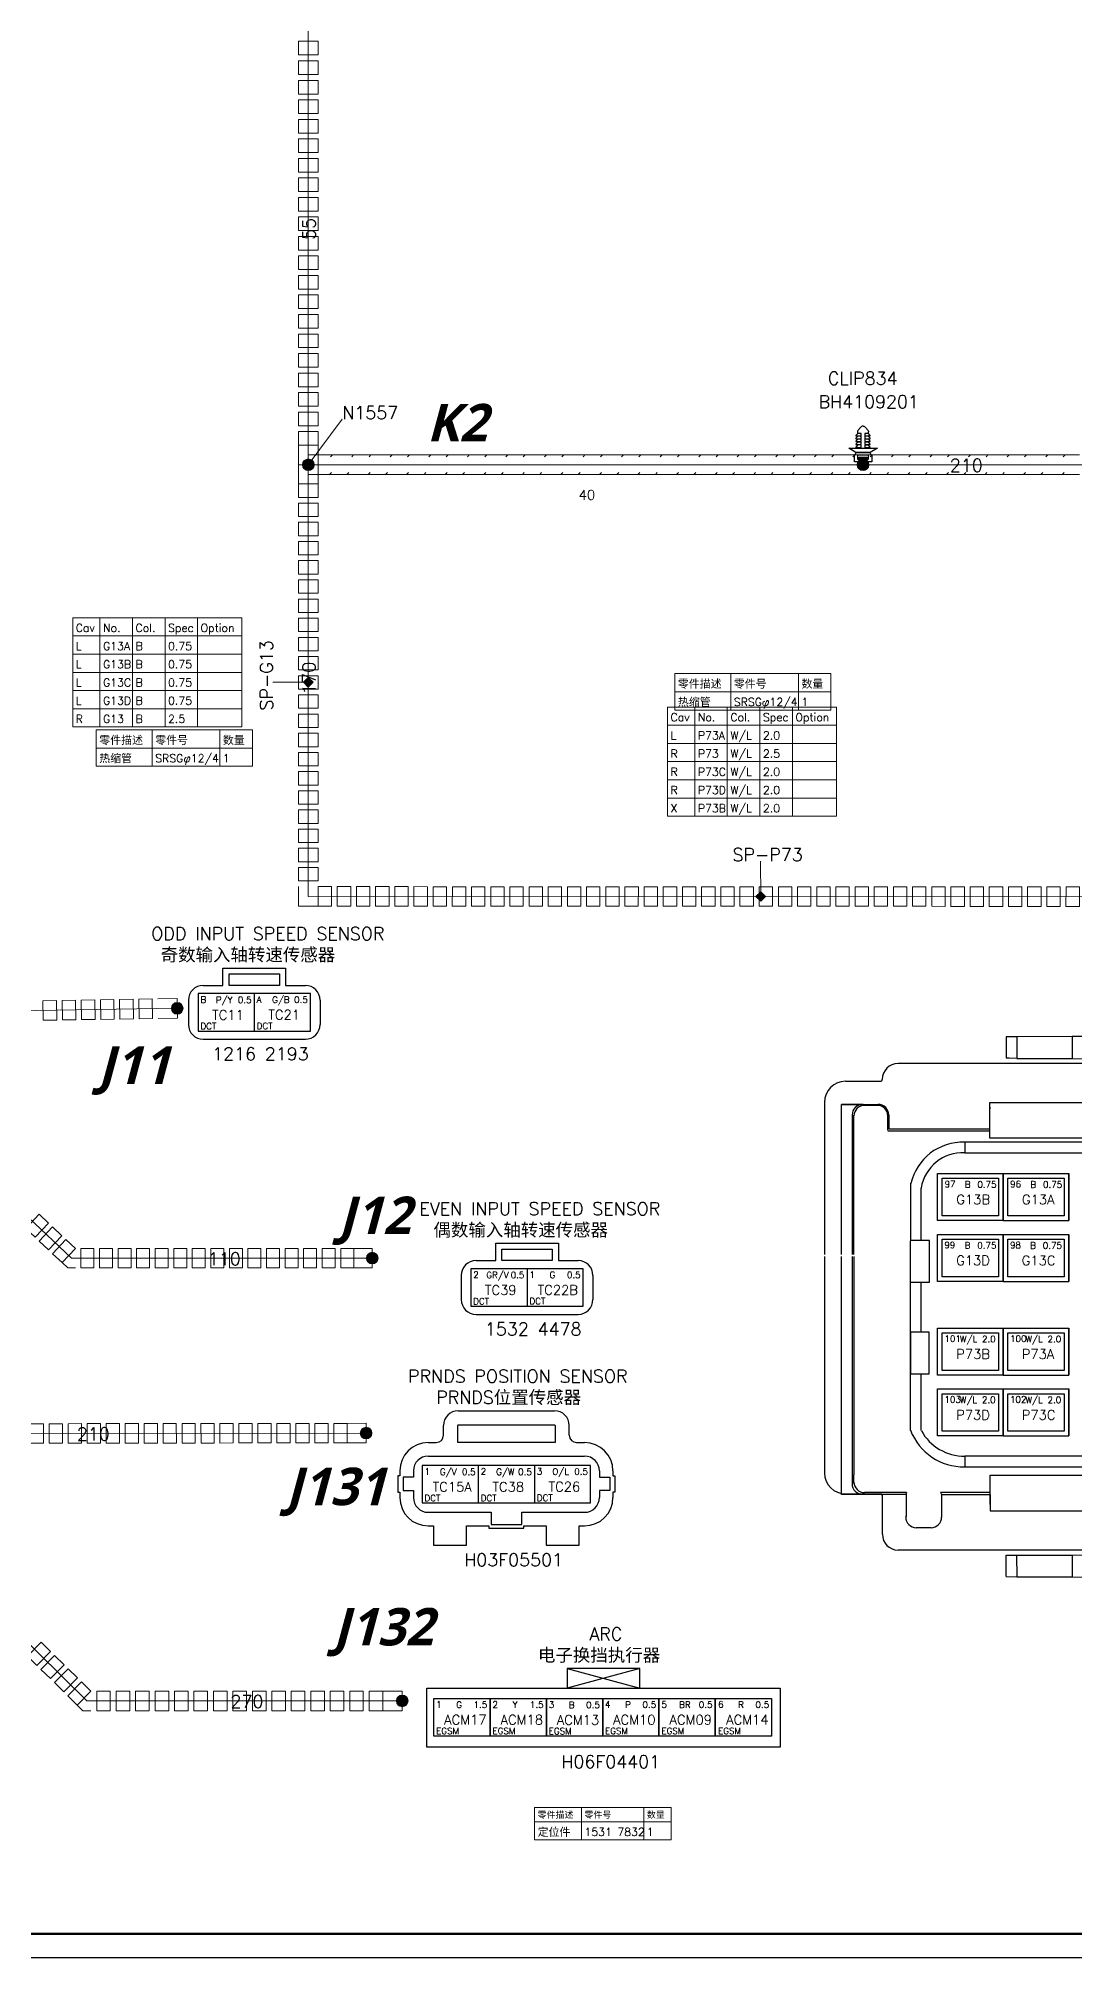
# Model space of a CAD drawing. Header units: millimetres. Extents: x 6 to 3615, y 6 to 858.
# Drawn here: x 1838 to 2059.3, y 6.5 to 416.3 of the extents above; entities that cross this region are included whole.
import ezdxf

# ---------------------------------------------------------------- set-up
doc = ezdxf.new("R2010")
doc.units = ezdxf.units.MM
doc.styles.add('SegoeUIBoldItalic_Style', font='segoeuiz.ttf')
doc.styles.add('Simplex_Style', font='simplex_.ttf')

msp = doc.modelspace()

# ---------------------------------------------------------------- hatches: boundary and pattern name
h = msp.add_hatch(color=0)
edge = h.paths.add_edge_path()
edge.add_arc((1895.65, 325.27), 1.25, 0, 360)
h = msp.add_hatch(color=0)
edge = h.paths.add_edge_path()
edge.add_arc((1895.65, 325.27), 1.25, 0, 360)
h = msp.add_hatch(color=0)
edge = h.paths.add_edge_path()
edge.add_arc((2014.12, 325.27), 1.25, 0, 360)
h = msp.add_hatch(color=0)
edge = h.paths.add_edge_path()
edge.add_arc((2014.12, 325.27), 1.25, 0, 360)
for points in [[(1895.65, 277.81), (1894.65, 278.81), (1895.65, 279.81), (1896.65, 278.81)], [(1992.26, 232.07), (1991.26, 233.07), (1992.26, 234.07), (1993.26, 233.07)]]:
    msp.add_hatch(color=0).paths.add_polyline_path(points)
h = msp.add_hatch(color=0)
edge = h.paths.add_edge_path()
edge.add_arc((1867.65, 209.2), 1.25, 0, 360)
h = msp.add_hatch(color=0)
edge = h.paths.add_edge_path()
edge.add_arc((1867.65, 209.2), 1.25, 0, 360)
h = msp.add_hatch(color=0)
edge = h.paths.add_edge_path()
edge.add_arc((1909.3, 155.86), 1.25, 0, 360)
h = msp.add_hatch(color=0)
edge = h.paths.add_edge_path()
edge.add_arc((1909.3, 155.86), 1.25, 0, 360)
h = msp.add_hatch(color=0)
edge = h.paths.add_edge_path()
edge.add_arc((1907.98, 118.5), 1.25, 0, 360)
h = msp.add_hatch(color=0)
edge = h.paths.add_edge_path()
edge.add_arc((1907.98, 118.5), 1.25, 0, 360)
h = msp.add_hatch(color=0)
edge = h.paths.add_edge_path()
edge.add_arc((1915.7, 61.32), 1.25, 0, 360)
h = msp.add_hatch(color=0)
edge = h.paths.add_edge_path()
edge.add_arc((1915.7, 61.32), 1.25, 0, 360)

# ---------------------------------------------------------------- linework, layer by layer
at = {"color": 0, "linetype": 'Continuous', "lineweight": 13, "flags": 128}
for points in [[(1895.65, 425.27), (1895.65, 325.27)], [(1895.65, 325.27), (1902.9, 335.02)], [(1895.65, 325.27), (1895.65, 233.1)], [(2175.65, 325.27), (1895.65, 325.27)], [(1845.32, 292.61), (1881.43, 292.61)], [(1845.32, 292.61), (1845.32, 269.28)], [(1845.32, 292.61), (1881.43, 292.61)], [(1851.15, 292.61), (1851.15, 269.28)], [(1858.09, 292.61), (1858.09, 269.28)], [(1865.04, 292.61), (1865.04, 269.28)], [(1871.98, 292.61), (1871.98, 269.28)], [(1881.43, 292.61), (1881.43, 269.28)], [(1845.32, 288.72), (1881.43, 288.72)], [(1845.32, 284.83), (1881.43, 284.83)], [(1845.32, 280.94), (1881.43, 280.94)], [(1895.65, 278.81), (1888.07, 278.81)], [(1973.94, 280.68), (2007.27, 280.68)], [(1973.94, 280.68), (1973.94, 272.9)], [(1973.94, 280.68), (2007.27, 280.68)], [(1985.88, 280.68), (1985.88, 272.9)], [(2000.33, 280.68), (2000.33, 272.9)], [(2007.27, 280.68), (2007.27, 272.9)], [(1845.32, 277.05), (1881.43, 277.05)], [(1973.94, 276.79), (2007.27, 276.79)], [(1845.32, 273.17), (1881.43, 273.17)], [(1972.36, 273.54), (2008.48, 273.54)], [(1972.36, 273.54), (1972.36, 250.21)], [(1972.36, 273.54), (2008.48, 273.54)], [(1973.94, 272.9), (2007.27, 272.9)], [(1978.2, 273.54), (1978.2, 250.21)], [(1985.14, 273.54), (1985.14, 250.21)], [(1992.09, 273.54), (1992.09, 250.21)], [(1999.03, 273.54), (1999.03, 250.21)], [(2008.48, 273.54), (2008.48, 250.21)], [(1845.32, 269.28), (1881.43, 269.28)], [(1850.36, 268.65), (1883.69, 268.65)], [(1850.36, 268.65), (1850.36, 260.88)], [(1850.36, 268.65), (1883.69, 268.65)], [(1862.3, 268.65), (1862.3, 260.88)], [(1876.75, 268.65), (1876.75, 260.88)], [(1883.69, 268.65), (1883.69, 260.88)], [(1972.36, 269.65), (2008.48, 269.65)], [(1850.36, 264.77), (1883.69, 264.77)], [(1972.36, 265.76), (2008.48, 265.76)], [(1850.36, 260.88), (1883.69, 260.88)], [(1972.36, 261.87), (2008.48, 261.87)], [(1972.36, 257.98), (2008.48, 257.98)], [(1972.36, 254.1), (2008.48, 254.1)], [(1972.36, 250.21), (2008.48, 250.21)], [(1992.26, 233.07), (1992.24, 240.65)], [(1895.65, 233.1), (2135.3, 233.03)], [(1789.92, 207.95), (1867.65, 209.2)], [(1789.92, 207.95), (1845.08, 155.85)], [(1845.08, 155.85), (1909.3, 155.86)], [(1790.46, 118.37), (1907.98, 118.5)], [(1790.46, 118.37), (1848.35, 61.31)], [(1848.35, 61.31), (1915.7, 61.32)], [(1943.97, 38.57), (1973.14, 38.57)], [(1943.97, 38.57), (1943.97, 31.62)], [(1943.97, 38.57), (1973.14, 38.57)], [(1953.97, 38.57), (1953.97, 31.62)], [(1967.3, 38.57), (1967.3, 31.62)], [(1973.14, 38.57), (1973.14, 31.62)], [(1943.97, 35.51), (1973.14, 35.51)], [(1943.97, 31.62), (1973.14, 31.62)]]:
    msp.add_lwpolyline(points, dxfattribs=at)
for points in [[(1897.73, 412.77), (1897.73, 415.68), (1893.57, 415.68), (1893.57, 412.77), (1897.73, 412.77)], [(1897.73, 408.6), (1897.73, 411.52), (1893.57, 411.52), (1893.57, 408.6), (1897.73, 408.6)], [(1897.73, 404.43), (1897.73, 407.35), (1893.57, 407.35), (1893.57, 404.43), (1897.73, 404.43)], [(1897.73, 400.27), (1897.73, 403.18), (1893.57, 403.18), (1893.57, 400.27), (1897.73, 400.27)], [(1897.73, 396.1), (1897.73, 399.02), (1893.57, 399.02), (1893.57, 396.1), (1897.73, 396.1)], [(1897.73, 391.93), (1897.73, 394.85), (1893.57, 394.85), (1893.57, 391.93), (1897.73, 391.93)], [(1897.73, 387.77), (1897.73, 390.68), (1893.57, 390.68), (1893.57, 387.77), (1897.73, 387.77)], [(1897.73, 383.6), (1897.73, 386.52), (1893.57, 386.52), (1893.57, 383.6), (1897.73, 383.6)], [(1897.73, 379.43), (1897.73, 382.35), (1893.57, 382.35), (1893.57, 379.43), (1897.73, 379.43)], [(1897.73, 375.27), (1897.73, 378.18), (1893.57, 378.18), (1893.57, 375.27), (1897.73, 375.27)], [(1897.73, 371.1), (1897.73, 374.02), (1893.57, 374.02), (1893.57, 371.1), (1897.73, 371.1)], [(1897.73, 366.93), (1897.73, 369.85), (1893.57, 369.85), (1893.57, 366.93), (1897.73, 366.93)], [(1897.73, 362.77), (1897.73, 365.68), (1893.57, 365.68), (1893.57, 362.77), (1897.73, 362.77)], [(1897.73, 358.6), (1897.73, 361.52), (1893.57, 361.52), (1893.57, 358.6), (1897.73, 358.6)], [(1897.73, 354.43), (1897.73, 357.35), (1893.57, 357.35), (1893.57, 354.43), (1897.73, 354.43)], [(1897.73, 350.27), (1897.73, 353.18), (1893.57, 353.18), (1893.57, 350.27), (1897.73, 350.27)], [(1897.73, 346.1), (1897.73, 349.02), (1893.57, 349.02), (1893.57, 346.1), (1897.73, 346.1)], [(1897.73, 341.93), (1897.73, 344.85), (1893.57, 344.85), (1893.57, 341.93), (1897.73, 341.93)], [(1897.73, 337.77), (1897.73, 340.68), (1893.57, 340.68), (1893.57, 337.77), (1897.73, 337.77)], [(1897.73, 333.6), (1897.73, 336.52), (1893.57, 336.52), (1893.57, 333.6), (1897.73, 333.6)], [(1897.73, 329.43), (1897.73, 332.35), (1893.57, 332.35), (1893.57, 329.43), (1897.73, 329.43)], [(1893.57, 325.27), (1893.57, 329.43)], [(1897.73, 325.27), (1897.73, 329.43)], [(1893.57, 325.27), (1897.73, 325.27)], [(1893.57, 325.27), (1893.57, 321.17)], [(1897.73, 325.27), (1893.57, 325.27)], [(1895.65, 323.18), (1895.65, 327.35)], [(1895.65, 327.35), (1899.77, 327.35)], [(1897.73, 325.27), (1897.73, 321.17)], [(1899.77, 327.35), (1903.89, 327.35)], [(1900.8, 327.35), (1900.39, 326.93)], [(1903.89, 327.35), (1908, 327.35)], [(1905.33, 327.35), (1904.92, 326.93)], [(1908, 327.35), (1912.12, 327.35)], [(1909.03, 327.35), (1908.62, 326.93)], [(1912.12, 327.35), (1916.24, 327.35)], [(1913.56, 327.35), (1913.15, 326.93)], [(1916.24, 327.35), (1920.36, 327.35)], [(1917.27, 327.35), (1916.86, 326.93)], [(1920.36, 327.35), (1924.47, 327.35)], [(1921.8, 327.35), (1921.39, 326.93)], [(1924.47, 327.35), (1928.59, 327.35)], [(1925.5, 327.35), (1925.09, 326.93)], [(1928.59, 327.35), (1932.71, 327.35)], [(1930.03, 327.35), (1929.62, 326.93)], [(1932.71, 327.35), (1936.83, 327.35)], [(1933.74, 327.35), (1933.33, 326.93)], [(1936.83, 327.35), (1940.95, 327.35)], [(1938.27, 327.35), (1937.86, 326.93)], [(1940.95, 327.35), (1945.06, 327.35)], [(1941.97, 327.35), (1941.56, 326.93)], [(1945.06, 327.35), (1949.18, 327.35)], [(1946.5, 327.35), (1946.09, 326.93)], [(1949.18, 327.35), (1953.3, 327.35)], [(1950.21, 327.35), (1949.8, 326.93)], [(1953.3, 327.35), (1957.42, 327.35)], [(1954.74, 327.35), (1954.33, 326.93)], [(1957.42, 327.35), (1961.53, 327.35)], [(1958.45, 327.35), (1958.03, 326.93)], [(1961.53, 327.35), (1965.65, 327.35)], [(1962.97, 327.35), (1962.56, 326.93)], [(1965.65, 327.35), (1969.77, 327.35)], [(1966.68, 327.35), (1966.27, 326.93)], [(1969.77, 327.35), (1973.89, 327.35)], [(1971.21, 327.35), (1970.8, 326.93)], [(1973.89, 327.35), (1978, 327.35)], [(1974.92, 327.35), (1974.5, 326.93)], [(1978, 327.35), (1982.12, 327.35)], [(1979.45, 327.35), (1979.03, 326.93)], [(1982.12, 327.35), (1986.24, 327.35)], [(1983.15, 327.35), (1982.74, 326.93)], [(1986.24, 327.35), (1990.36, 327.35)], [(1987.68, 327.35), (1987.27, 326.93)], [(1990.36, 327.35), (1994.47, 327.35)], [(1991.39, 327.35), (1990.97, 326.93)], [(1994.47, 327.35), (1998.59, 327.35)], [(1995.92, 327.35), (1995.5, 326.93)], [(1998.59, 327.35), (2002.71, 327.35)], [(1999.62, 327.35), (1999.21, 326.93)], [(2002.71, 327.35), (2006.83, 327.35)], [(2004.15, 327.35), (2003.74, 326.93)], [(2006.83, 327.35), (2010.95, 327.35)], [(2007.86, 327.35), (2007.45, 326.93)], [(2010.95, 327.35), (2015.06, 327.35)], [(2012.39, 327.35), (2011.97, 326.93)], [(2015.06, 327.35), (2019.18, 327.35)], [(2016.09, 327.35), (2015.68, 326.93)], [(2019.18, 327.35), (2023.3, 327.35)], [(2020.62, 327.35), (2020.21, 326.93)], [(2023.3, 327.35), (2027.42, 327.35)], [(2024.33, 327.35), (2023.92, 326.93)], [(2027.42, 327.35), (2031.53, 327.35)], [(2028.86, 327.35), (2028.45, 326.93)], [(2031.53, 327.35), (2035.65, 327.35)], [(2032.56, 327.35), (2032.15, 326.93)], [(2035.65, 327.35), (2039.77, 327.35)], [(2037.09, 327.35), (2036.68, 326.93)], [(2039.77, 327.35), (2043.89, 327.35)], [(2040.8, 327.35), (2040.39, 326.93)], [(2043.89, 327.35), (2048, 327.35)], [(2045.33, 327.35), (2044.92, 326.93)], [(2048, 327.35), (2052.12, 327.35)], [(2049.03, 327.35), (2048.62, 326.93)], [(2052.12, 327.35), (2056.24, 327.35)], [(2053.56, 327.35), (2053.15, 326.93)], [(2056.24, 327.35), (2060.36, 327.35)], [(2057.27, 327.35), (2056.86, 326.93)], [(1893.57, 321.17), (1893.57, 318.3), (1897.73, 318.3), (1897.73, 321.17), (1893.57, 321.17)], [(1895.65, 323.18), (1899.77, 323.18)], [(1899.77, 323.18), (1903.89, 323.18)], [(1900.18, 323.18), (1900.59, 323.6)], [(1903.89, 323.18), (1904.3, 323.6)], [(1903.89, 323.18), (1908, 323.18)], [(1908, 323.18), (1912.12, 323.18)], [(1908.42, 323.18), (1908.83, 323.6)], [(1912.12, 323.18), (1912.53, 323.6)], [(1912.12, 323.18), (1916.24, 323.18)], [(1916.24, 323.18), (1920.36, 323.18)], [(1916.65, 323.18), (1917.06, 323.6)], [(1920.36, 323.18), (1920.77, 323.6)], [(1920.36, 323.18), (1924.47, 323.18)], [(1924.47, 323.18), (1928.59, 323.18)], [(1924.89, 323.18), (1925.3, 323.6)], [(1928.59, 323.18), (1929, 323.6)], [(1928.59, 323.18), (1932.71, 323.18)], [(1932.71, 323.18), (1936.83, 323.18)], [(1933.12, 323.18), (1933.53, 323.6)], [(1936.83, 323.18), (1937.24, 323.6)], [(1936.83, 323.18), (1940.95, 323.18)], [(1940.95, 323.18), (1945.06, 323.18)], [(1941.36, 323.18), (1941.77, 323.6)], [(1945.06, 323.18), (1945.47, 323.6)], [(1945.06, 323.18), (1949.18, 323.18)], [(1949.18, 323.18), (1953.3, 323.18)], [(1949.59, 323.18), (1950, 323.6)], [(1953.3, 323.18), (1953.71, 323.6)], [(1953.3, 323.18), (1957.42, 323.18)], [(1957.42, 323.18), (1961.53, 323.18)], [(1957.83, 323.18), (1958.24, 323.6)], [(1961.53, 323.18), (1961.95, 323.6)], [(1961.53, 323.18), (1965.65, 323.18)], [(1965.65, 323.18), (1969.77, 323.18)], [(1966.06, 323.18), (1966.47, 323.6)], [(1969.77, 323.18), (1970.18, 323.6)], [(1969.77, 323.18), (1973.89, 323.18)], [(1973.89, 323.18), (1978, 323.18)], [(1974.3, 323.18), (1974.71, 323.6)], [(1978, 323.18), (1978.42, 323.6)], [(1978, 323.18), (1982.12, 323.18)], [(1982.12, 323.18), (1986.24, 323.18)], [(1982.53, 323.18), (1982.95, 323.6)], [(1986.24, 323.18), (1986.65, 323.6)], [(1986.24, 323.18), (1990.36, 323.18)], [(1990.36, 323.18), (1994.47, 323.18)], [(1990.77, 323.18), (1991.18, 323.6)], [(1994.47, 323.18), (1994.89, 323.6)], [(1994.47, 323.18), (1998.59, 323.18)], [(1998.59, 323.18), (2002.71, 323.18)], [(1999, 323.18), (1999.42, 323.6)], [(2002.71, 323.18), (2003.12, 323.6)], [(2002.71, 323.18), (2006.83, 323.18)], [(2006.83, 323.18), (2010.95, 323.18)], [(2007.24, 323.18), (2007.65, 323.6)], [(2010.95, 323.18), (2011.36, 323.6)], [(2010.95, 323.18), (2015.06, 323.18)], [(2015.06, 323.18), (2019.18, 323.18)], [(2015.47, 323.18), (2015.89, 323.6)], [(2019.18, 323.18), (2019.59, 323.6)], [(2019.18, 323.18), (2023.3, 323.18)], [(2023.3, 323.18), (2027.42, 323.18)], [(2023.71, 323.18), (2024.12, 323.6)], [(2027.42, 323.18), (2027.83, 323.6)], [(2027.42, 323.18), (2031.53, 323.18)], [(2031.53, 323.18), (2035.65, 323.18)], [(2031.95, 323.18), (2032.36, 323.6)], [(2035.65, 323.18), (2036.06, 323.6)], [(2035.65, 323.18), (2039.77, 323.18)], [(2039.77, 323.18), (2043.89, 323.18)], [(2040.18, 323.18), (2040.59, 323.6)], [(2043.89, 323.18), (2044.3, 323.6)], [(2043.89, 323.18), (2048, 323.18)], [(2048, 323.18), (2052.12, 323.18)], [(2048.42, 323.18), (2048.83, 323.6)], [(2052.12, 323.18), (2052.53, 323.6)], [(2052.12, 323.18), (2056.24, 323.18)], [(2056.24, 323.18), (2060.36, 323.18)], [(2056.65, 323.18), (2057.06, 323.6)], [(1893.57, 317.08), (1893.57, 314.21), (1897.73, 314.21), (1897.73, 317.08), (1893.57, 317.08)], [(1893.57, 312.98), (1893.57, 310.12), (1897.73, 310.12), (1897.73, 312.98), (1893.57, 312.98)], [(1893.57, 308.89), (1893.57, 306.02), (1897.73, 306.02), (1897.73, 308.89), (1893.57, 308.89)], [(1893.57, 304.79), (1893.57, 301.93), (1897.73, 301.93), (1897.73, 304.79), (1893.57, 304.79)], [(1893.57, 300.7), (1893.57, 297.83), (1897.73, 297.83), (1897.73, 300.7), (1893.57, 300.7)], [(1893.57, 296.6), (1893.57, 293.74), (1897.73, 293.74), (1897.73, 296.6), (1893.57, 296.6)], [(1893.57, 292.51), (1893.57, 289.64), (1897.73, 289.64), (1897.73, 292.51), (1893.57, 292.51)], [(1893.57, 288.41), (1893.57, 285.55), (1897.73, 285.55), (1897.73, 288.41), (1893.57, 288.41)], [(1893.57, 284.32), (1893.57, 281.45), (1897.73, 281.45), (1897.73, 284.32), (1893.57, 284.32)], [(1893.57, 280.22), (1893.57, 277.36), (1897.73, 277.36), (1897.73, 280.22), (1893.57, 280.22)], [(1894.65, 278.81), (1895.65, 279.81), (1896.65, 278.81), (1895.65, 277.81)], [(1893.57, 276.13), (1893.57, 273.26), (1897.73, 273.26), (1897.73, 276.13), (1893.57, 276.13)], [(1893.57, 272.03), (1893.57, 269.17), (1897.73, 269.17), (1897.73, 272.03), (1893.57, 272.03)], [(1893.57, 267.94), (1893.57, 265.07), (1897.73, 265.07), (1897.73, 267.94), (1893.57, 267.94)], [(1893.57, 263.84), (1893.57, 260.98), (1897.73, 260.98), (1897.73, 263.84), (1893.57, 263.84)], [(1893.57, 259.75), (1893.57, 256.88), (1897.73, 256.88), (1897.73, 259.75), (1893.57, 259.75)], [(1893.57, 255.66), (1893.57, 252.79), (1897.73, 252.79), (1897.73, 255.66), (1893.57, 255.66)], [(1893.57, 251.56), (1893.57, 248.69), (1897.73, 248.69), (1897.73, 251.56), (1893.57, 251.56)], [(1893.57, 247.47), (1893.57, 244.6), (1897.73, 244.6), (1897.73, 247.47), (1893.57, 247.47)], [(1893.57, 243.37), (1893.57, 240.5), (1897.73, 240.5), (1897.73, 243.37), (1893.57, 243.37)], [(1893.57, 239.28), (1893.57, 236.41), (1897.73, 236.41), (1897.73, 239.28), (1893.57, 239.28)], [(1893.57, 235.18), (1893.57, 231.02)], [(1897.73, 235.18), (1897.73, 235.18)], [(1897.73, 235.18), (1897.73, 235.18)], [(1897.73, 231.01), (1900.6, 231.01), (1900.6, 235.18), (1897.73, 235.18), (1897.73, 231.01)], [(1901.83, 231.01), (1904.7, 231.01), (1904.7, 235.18), (1901.83, 235.18), (1901.83, 231.01)], [(1905.92, 231.01), (1908.79, 231.01), (1908.79, 235.18), (1905.93, 235.18), (1905.92, 231.01)], [(1910.02, 231.01), (1912.89, 231.01), (1912.89, 235.18), (1910.02, 235.18), (1910.02, 231.01)], [(1914.12, 231.01), (1916.98, 231.01), (1916.99, 235.18), (1914.12, 235.18), (1914.12, 231.01)], [(1918.21, 231.01), (1921.08, 231.01), (1921.08, 235.17), (1918.21, 235.18), (1918.21, 231.01)], [(1922.31, 231.01), (1925.18, 231.01), (1925.18, 235.17), (1922.31, 235.17), (1922.31, 231.01)], [(1926.4, 231.01), (1929.27, 231.01), (1929.27, 235.17), (1926.41, 235.17), (1926.4, 231.01)], [(1930.5, 231.01), (1933.37, 231), (1933.37, 235.17), (1930.5, 235.17), (1930.5, 231.01)], [(1934.6, 231), (1937.46, 231), (1937.46, 235.17), (1934.6, 235.17), (1934.6, 231)], [(1938.69, 231), (1941.56, 231), (1941.56, 235.17), (1938.69, 235.17), (1938.69, 231)], [(1942.79, 231), (1945.66, 231), (1945.66, 235.17), (1942.79, 235.17), (1942.79, 231)], [(1946.88, 231), (1949.75, 231), (1949.75, 235.17), (1946.89, 235.17), (1946.88, 231)], [(1950.98, 231), (1953.85, 231), (1953.85, 235.16), (1950.98, 235.17), (1950.98, 231)], [(1955.08, 231), (1957.94, 231), (1957.94, 235.16), (1955.08, 235.16), (1955.08, 231)], [(1959.17, 231), (1962.04, 231), (1962.04, 235.16), (1959.17, 235.16), (1959.17, 231)], [(1963.27, 231), (1966.13, 230.99), (1966.14, 235.16), (1963.27, 235.16), (1963.27, 231)], [(1967.36, 230.99), (1970.23, 230.99), (1970.23, 235.16), (1967.36, 235.16), (1967.36, 230.99)], [(1971.46, 230.99), (1974.33, 230.99), (1974.33, 235.16), (1971.46, 235.16), (1971.46, 230.99)], [(1975.56, 230.99), (1978.42, 230.99), (1978.42, 235.16), (1975.56, 235.16), (1975.56, 230.99)], [(1979.65, 230.99), (1982.52, 230.99), (1982.52, 235.16), (1979.65, 235.16), (1979.65, 230.99)], [(1983.75, 230.99), (1986.61, 230.99), (1986.62, 235.15), (1983.75, 235.16), (1983.75, 230.99)], [(1987.84, 230.99), (1990.71, 230.99), (1990.71, 235.15), (1987.84, 235.15), (1987.84, 230.99)], [(1991.26, 233.07), (1992.26, 234.07), (1993.26, 233.07), (1992.26, 232.07)], [(1991.94, 230.99), (1994.81, 230.99), (1994.81, 235.15), (1991.94, 235.15), (1991.94, 230.99)], [(1996.04, 230.99), (1998.9, 230.98), (1998.9, 235.15), (1996.04, 235.15), (1996.04, 230.99)], [(2000.13, 230.98), (2003, 230.98), (2003, 235.15), (2000.13, 235.15), (2000.13, 230.98)], [(2004.23, 230.98), (2007.09, 230.98), (2007.1, 235.15), (2004.23, 235.15), (2004.23, 230.98)], [(2008.32, 230.98), (2011.19, 230.98), (2011.19, 235.15), (2008.32, 235.15), (2008.32, 230.98)], [(2012.42, 230.98), (2015.29, 230.98), (2015.29, 235.15), (2012.42, 235.15), (2012.42, 230.98)], [(2016.51, 230.98), (2019.38, 230.98), (2019.38, 235.14), (2016.52, 235.15), (2016.51, 230.98)], [(2020.61, 230.98), (2023.48, 230.98), (2023.48, 235.14), (2020.61, 235.14), (2020.61, 230.98)], [(2024.71, 230.98), (2027.57, 230.98), (2027.57, 235.14), (2024.71, 235.14), (2024.71, 230.98)], [(2028.8, 230.98), (2031.67, 230.97), (2031.67, 235.14), (2028.8, 235.14), (2028.8, 230.98)], [(2032.9, 230.97), (2035.77, 230.97), (2035.77, 235.14), (2032.9, 235.14), (2032.9, 230.97)], [(2036.99, 230.97), (2039.86, 230.97), (2039.86, 235.14), (2037, 235.14), (2036.99, 230.97)], [(2041.09, 230.97), (2043.96, 230.97), (2043.96, 235.14), (2041.09, 235.14), (2041.09, 230.97)], [(2045.19, 230.97), (2048.05, 230.97), (2048.05, 235.14), (2045.19, 235.14), (2045.19, 230.97)], [(2049.28, 230.97), (2052.15, 230.97), (2052.15, 235.13), (2049.28, 235.14), (2049.28, 230.97)], [(2053.38, 230.97), (2056.25, 230.97), (2056.25, 235.13), (2053.38, 235.13), (2053.38, 230.97)], [(2057.47, 230.97), (2060.34, 230.97), (2060.34, 235.13), (2057.48, 235.13), (2057.47, 230.97)], [(1893.57, 231.02), (1897.73, 231.01)], [(1839.05, 206.66), (1841.91, 206.7), (1841.85, 210.87), (1838.98, 210.82), (1839.05, 206.66)], [(1843.14, 206.72), (1846, 206.77), (1845.94, 210.93), (1843.07, 210.89), (1843.14, 206.72)], [(1847.23, 206.79), (1850.1, 206.83), (1850.03, 211), (1847.16, 210.95), (1847.23, 206.79)], [(1851.32, 206.85), (1854.19, 206.9), (1854.12, 211.07), (1851.26, 211.02), (1851.32, 206.85)], [(1855.41, 206.92), (1858.28, 206.97), (1858.21, 211.13), (1855.35, 211.09), (1855.41, 206.92)], [(1859.51, 206.99), (1862.37, 207.03), (1862.3, 211.2), (1859.44, 211.15), (1859.51, 206.99)], [(1867.62, 211.28), (1863.53, 211.22)], [(1867.69, 207.12), (1867.62, 211.28)], [(1867.69, 207.12), (1863.6, 207.05)], [(1840.16, 163.35), (1838.15, 165.25), (1835.29, 162.22), (1837.3, 160.33), (1840.16, 163.35)], [(1843.03, 160.64), (1841.02, 162.54), (1838.16, 159.51), (1840.17, 157.61), (1843.03, 160.64)], [(1845.9, 157.93), (1843.89, 159.83), (1841.03, 156.8), (1843.04, 154.9), (1845.9, 157.93)], [(1845.9, 157.93), (1845.9, 157.93)], [(1845.9, 157.93), (1845.9, 157.93)], [(1849.87, 157.93), (1847.09, 157.93), (1847.09, 153.76), (1849.87, 153.76), (1849.87, 157.93)], [(1853.83, 157.93), (1851.06, 157.93), (1851.06, 153.76), (1853.83, 153.77), (1853.83, 157.93)], [(1857.79, 157.93), (1855.02, 157.93), (1855.02, 153.77), (1857.79, 153.77), (1857.79, 157.93)], [(1861.75, 157.93), (1858.98, 157.93), (1858.98, 153.77), (1861.75, 153.77), (1861.75, 157.93)], [(1865.72, 157.93), (1862.94, 157.93), (1862.94, 153.77), (1865.72, 153.77), (1865.72, 157.93)], [(1869.68, 157.94), (1866.91, 157.93), (1866.91, 153.77), (1869.68, 153.77), (1869.68, 157.94)], [(1873.64, 157.94), (1870.87, 157.94), (1870.87, 153.77), (1873.64, 153.77), (1873.64, 157.94)], [(1877.6, 157.94), (1874.83, 157.94), (1874.83, 153.77), (1877.6, 153.77), (1877.6, 157.94)], [(1881.57, 157.94), (1878.79, 157.94), (1878.79, 153.77), (1881.57, 153.77), (1881.57, 157.94)], [(1885.53, 157.94), (1882.76, 157.94), (1882.76, 153.77), (1885.53, 153.77), (1885.53, 157.94)], [(1889.49, 157.94), (1886.72, 157.94), (1886.72, 153.77), (1889.49, 153.77), (1889.49, 157.94)], [(1893.45, 157.94), (1890.68, 157.94), (1890.68, 153.77), (1893.46, 153.77), (1893.45, 157.94)], [(1897.42, 157.94), (1894.64, 157.94), (1894.64, 153.78), (1897.42, 153.78), (1897.42, 157.94)], [(1901.38, 157.94), (1898.61, 157.94), (1898.61, 153.78), (1901.38, 153.78), (1901.38, 157.94)], [(1905.34, 157.94), (1902.57, 157.94), (1902.57, 153.78), (1905.34, 153.78), (1905.34, 157.94)], [(1909.3, 157.95), (1905.34, 157.94)], [(1909.3, 157.95), (1909.31, 153.78)], [(1844.25, 153.76), (1843.04, 154.9)], [(1845.9, 153.76), (1844.25, 153.76)], [(1909.31, 153.78), (1905.34, 153.78)], [(1839.09, 120.51), (1836.25, 120.5), (1836.25, 116.34), (1839.09, 116.34), (1839.09, 120.51)], [(1843.14, 120.51), (1840.3, 120.51), (1840.31, 116.34), (1843.14, 116.35), (1843.14, 120.51)], [(1847.19, 120.52), (1844.35, 120.51), (1844.36, 116.35), (1847.19, 116.35), (1847.19, 120.52)], [(1851.24, 120.52), (1848.41, 120.52), (1848.41, 116.35), (1851.25, 116.36), (1851.24, 120.52)], [(1855.3, 120.53), (1852.46, 120.52), (1852.46, 116.36), (1855.3, 116.36), (1855.3, 120.53)], [(1859.35, 120.53), (1856.51, 120.53), (1856.52, 116.36), (1859.35, 116.36), (1859.35, 120.53)], [(1863.4, 120.54), (1860.56, 120.53), (1860.57, 116.37), (1863.4, 116.37), (1863.4, 120.54)], [(1867.45, 120.54), (1864.62, 120.54), (1864.62, 116.37), (1867.46, 116.37), (1867.45, 120.54)], [(1871.5, 120.54), (1868.67, 120.54), (1868.67, 116.37), (1871.51, 116.38), (1871.5, 120.54)], [(1875.56, 120.55), (1872.72, 120.55), (1872.73, 116.38), (1875.56, 116.38), (1875.56, 120.55)], [(1879.61, 120.55), (1876.77, 120.55), (1876.78, 116.38), (1879.61, 116.39), (1879.61, 120.55)], [(1883.66, 120.56), (1880.83, 120.56), (1880.83, 116.39), (1883.67, 116.39), (1883.66, 120.56)], [(1887.71, 120.56), (1884.88, 120.56), (1884.88, 116.39), (1887.72, 116.4), (1887.71, 120.56)], [(1891.77, 120.57), (1888.93, 120.56), (1888.94, 116.4), (1891.77, 116.4), (1891.77, 120.57)], [(1895.82, 120.57), (1892.98, 120.57), (1892.99, 116.4), (1895.82, 116.41), (1895.82, 120.57)], [(1899.87, 120.58), (1897.04, 120.57), (1897.04, 116.41), (1899.88, 116.41), (1899.87, 120.58)], [(1903.92, 120.58), (1901.09, 120.58), (1901.09, 116.41), (1903.93, 116.41), (1903.92, 120.58)], [(1907.98, 120.59), (1903.92, 120.58)], [(1907.98, 120.59), (1907.98, 116.42)], [(1907.98, 116.42), (1903.93, 116.41)], [(1840.61, 71.86), (1838.61, 73.84), (1835.68, 70.87), (1837.69, 68.9), (1840.61, 71.86)], [(1843.48, 69.04), (1841.47, 71.02), (1838.55, 68.05), (1840.55, 66.07), (1843.48, 69.04)], [(1846.34, 66.22), (1844.34, 68.19), (1841.41, 65.23), (1843.42, 63.25), (1846.34, 66.22)], [(1849.21, 63.4), (1847.2, 65.37), (1844.28, 62.4), (1846.28, 60.43), (1849.21, 63.4)], [(1849.21, 63.4), (1849.21, 63.4)], [(1849.21, 63.4), (1849.21, 63.4)], [(1853.36, 63.4), (1850.45, 63.4), (1850.45, 59.23), (1853.36, 59.23), (1853.36, 63.4)], [(1857.52, 63.4), (1854.61, 63.4), (1854.61, 59.23), (1857.52, 59.23), (1857.52, 63.4)], [(1861.67, 63.4), (1858.76, 63.4), (1858.76, 59.23), (1861.67, 59.23), (1861.67, 63.4)], [(1865.83, 63.4), (1862.92, 63.4), (1862.92, 59.23), (1865.83, 59.23), (1865.83, 63.4)], [(1869.99, 63.4), (1867.08, 63.4), (1867.08, 59.23), (1869.99, 59.23), (1869.99, 63.4)], [(1874.14, 63.4), (1871.23, 63.4), (1871.23, 59.23), (1874.14, 59.23), (1874.14, 63.4)], [(1878.3, 63.4), (1875.39, 63.4), (1875.39, 59.23), (1878.3, 59.23), (1878.3, 63.4)], [(1882.45, 63.4), (1879.54, 63.4), (1879.54, 59.23), (1882.45, 59.23), (1882.45, 63.4)], [(1886.61, 63.4), (1883.7, 63.4), (1883.7, 59.23), (1886.61, 59.23), (1886.61, 63.4)], [(1890.76, 63.4), (1887.86, 63.4), (1887.86, 59.23), (1890.77, 59.23), (1890.76, 63.4)], [(1894.92, 63.4), (1892.01, 63.4), (1892.01, 59.23), (1894.92, 59.23), (1894.92, 63.4)], [(1899.08, 63.4), (1896.17, 63.4), (1896.17, 59.23), (1899.08, 59.23), (1899.08, 63.4)], [(1903.23, 63.4), (1900.32, 63.4), (1900.32, 59.23), (1903.23, 59.23), (1903.23, 63.4)], [(1907.39, 63.4), (1904.48, 63.4), (1904.48, 59.23), (1907.39, 59.23), (1907.39, 63.4)], [(1911.54, 63.4), (1908.64, 63.4), (1908.64, 59.23), (1911.54, 59.23), (1911.54, 63.4)], [(1915.7, 63.4), (1911.54, 63.4)], [(1915.7, 63.4), (1915.7, 59.23)], [(1847.5, 59.23), (1846.28, 60.43)], [(1849.21, 59.23), (1847.5, 59.23)], [(1915.7, 59.23), (1911.54, 59.23)]]:
    msp.add_lwpolyline(points, close=True, dxfattribs=at)
at = {"color": 0, "linetype": 'Continuous', "lineweight": 30, "flags": 128}
for points in [[(2013.02, 331.97), (2012.62, 331.54), (2012.62, 331.46), (2013.72, 331.46), (2013.72, 331.96), (2013.59, 331.96), (2013.02, 331.97), (2013.02, 332.21)], [(2012.93, 332.41), (2012.93, 332.31)], [(2012.93, 332.31), (2012.96, 332.25), (2013, 332.22), (2013.02, 332.21)], [(2013.65, 333.29), (2012.96, 332.48)], [(2014.12, 333.51), (2013.97, 333.49), (2013.82, 333.43), (2013.73, 333.36), (2013.65, 333.29)], [(2014.12, 333.51), (2014.28, 333.49), (2014.43, 333.43), (2014.52, 333.36), (2014.6, 333.29)], [(2015.28, 331.92), (2014.53, 331.94), (2014.53, 331.46), (2015.63, 331.46), (2015.63, 331.54), (2015.28, 331.92), (2015.28, 332.23)], [(2014.6, 333.29), (2015.29, 332.48)], [(2015.32, 332.41), (2015.32, 332.31)], [(2012.57, 327.9), (2011.07, 328.83), (2017.18, 328.83), (2015.68, 327.9)], [(2012.51, 327.58), (2012.67, 327.85)], [(2013.02, 331.37), (2012.62, 330.94), (2012.62, 330.83), (2013.72, 330.83), (2013.72, 331.36), (2013.59, 331.36), (2013.02, 331.37), (2013.02, 331.46)], [(2013.02, 330.74), (2012.62, 330.31), (2012.62, 330.2), (2013.72, 330.2), (2013.72, 330.73), (2013.59, 330.73), (2013.02, 330.74), (2013.02, 330.83)], [(2013.02, 330.11), (2012.62, 329.68), (2012.62, 329.58), (2013.72, 329.58), (2013.72, 330.1), (2013.59, 330.1), (2013.02, 330.11), (2013.02, 330.2)], [(2013.02, 329.49), (2012.62, 329.05), (2012.62, 328.95), (2013.72, 328.95), (2013.72, 329.47), (2013.59, 329.47), (2013.02, 329.49), (2013.02, 329.58)], [(2015.58, 327.85), (2012.67, 327.85), (2015.58, 327.85), (2015.74, 327.58)], [(2013.02, 328.83), (2013.02, 328.95)], [(2015.28, 331.32), (2014.53, 331.34), (2014.53, 330.83), (2015.63, 330.83), (2015.63, 330.94), (2015.28, 331.32), (2015.28, 331.46), (2015.32, 331.46)], [(2015.28, 330.69), (2014.53, 330.71), (2014.53, 330.2), (2015.63, 330.2), (2015.63, 330.31), (2015.28, 330.69), (2015.28, 330.83), (2015.29, 330.83)], [(2015.28, 330.06), (2014.53, 330.08), (2014.53, 329.58), (2015.63, 329.58), (2015.63, 329.68), (2015.28, 330.06), (2015.28, 330.2), (2015.29, 330.2)], [(2015.28, 329.43), (2014.53, 329.45), (2014.53, 328.95), (2015.63, 328.95), (2015.63, 329.05), (2015.28, 329.43), (2015.28, 329.58), (2015.29, 329.58)], [(2015.28, 328.83), (2015.28, 328.95), (2015.32, 328.95)], [(2015.98, 327.24), (2015.98, 325.87), (2012.28, 325.87), (2012.28, 327.24)], [(2013.04, 326.37), (2013.04, 327.41), (2015.21, 327.41), (2015.21, 326.37), (2013.04, 326.37)], [(2015.21, 326.65), (2013.04, 326.65)], [(2015.11, 324.68), (2013.14, 324.68), (2013.14, 325.87), (2015.11, 325.87), (2015.11, 324.68)], [(2013.32, 326.65), (2013.32, 326.91), (2014.93, 326.91), (2014.93, 326.65)], [(1873.2, 214.08), (1877.42, 214.08), (1877.42, 217.79), (1890.78, 217.79), (1890.78, 214.08), (1895.01, 214.08)], [(1878.72, 214.08), (1878.72, 216.56), (1889.48, 216.56), (1889.48, 214.08), (1878.72, 214.08)], [(1870.05, 210.94), (1870.05, 205.76)], [(1884.1, 212.35), (1884.1, 204.35), (1896.1, 204.35), (1896.1, 212.35), (1872.1, 212.35), (1872.1, 204.35), (1884.1, 204.35)], [(1898.15, 210.94), (1898.15, 205.76)], [(1873.2, 202.61), (1895.01, 202.61)], [(2044.71, 203.1), (2044.69, 198.53)], [(2096.14, 203.36), (2094.3, 203.34), (2071.43, 203.21), (2058.79, 203.15), (2046.96, 203.11), (2045.37, 203.11), (2044.71, 203.1)], [(2046.96, 203.11), (2046.95, 198.52), (2058.79, 198.48)], [(2058.79, 203.15), (2058.79, 198.48), (2071.43, 198.43)], [(2087.73, 197.41), (2021.62, 197.41)], [(2046.95, 198.52), (2045.35, 198.53), (2044.69, 198.53)], [(2010.39, 193.62), (2017.9, 193.62)], [(2018.24, 193.96), (2018.24, 194.03)], [(2005.88, 189.11), (2005.88, 180.77)], [(2009.52, 180.77), (2009.52, 188.68)], [(2014.07, 188.66), (2009.52, 188.68), (2017.36, 188.68), (2017.16, 188.48), (2014.43, 188.48), (2014.07, 188.66)], [(2071.59, 189.07), (2071.59, 181.46), (2041.24, 181.46), (2041.24, 189.07), (2087.73, 189.07)], [(2012.18, 156.65), (2012.18, 186.22), (2011.79, 186.42), (2011.79, 156.65)], [(2019.41, 183.16), (2019.41, 186.22), (2019.62, 186.43), (2019.62, 183.47), (2041.24, 183.47)], [(2041.24, 188.12), (2041.24, 187.71), (2041.24, 188.12)], [(2005.88, 181.94), (2005.88, 156.65)], [(2009.52, 156.65), (2009.52, 181.94)], [(2019.41, 183.06), (2041.24, 183.06)], [(2163.86, 178.34), (2283.27, 178.34), (2283.27, 180.6), (2035.85, 180.6), (2035.85, 178.34), (2100.72, 178.34)], [(2044.05, 163.9), (2030.02, 163.9), (2030.02, 173.93), (2044.05, 173.93), (2044.05, 163.9), (2044.05, 173.93), (2058.09, 173.93), (2058.09, 163.9), (2058.09, 173.93)], [(2031.02, 173.93), (2045.05, 173.93)], [(2043.05, 164.91), (2031.02, 164.91), (2031.02, 172.92), (2043.05, 172.92), (2043.05, 164.91)], [(2044.05, 173.93), (2044.05, 163.9), (2058.09, 163.9)], [(2057.08, 164.91), (2045.05, 164.91), (2045.05, 172.92), (2057.08, 172.92), (2057.08, 164.91)], [(2024.29, 119.07), (2024.29, 147.33), (2024.35, 171.88)], [(2026.55, 159.6), (2026.55, 170.84)], [(2044.05, 150.9), (2030.02, 150.9), (2030.02, 160.92), (2044.05, 160.92), (2044.05, 150.9), (2044.05, 160.92), (2058.09, 160.92), (2058.09, 150.9), (2058.09, 160.92)], [(2043.05, 151.9), (2031.02, 151.9), (2031.02, 159.92), (2043.05, 159.92), (2043.05, 151.9)], [(2044.05, 160.92), (2044.05, 150.9), (2058.09, 150.9)], [(2057.08, 151.9), (2045.05, 151.9), (2045.05, 159.92), (2057.08, 159.92), (2057.08, 151.9)], [(1931.47, 155.33), (1935.69, 155.33), (1935.69, 159.03), (1949.05, 159.03), (1949.05, 155.33), (1953.27, 155.33)], [(1936.99, 155.33), (1936.99, 157.8), (1947.75, 157.8), (1947.75, 155.33), (1936.99, 155.33)], [(2005.88, 156.24), (2005.88, 109.61)], [(2009.52, 109.61), (2009.52, 156.24)], [(2011.79, 156.24), (2011.79, 109.61)], [(2012.18, 156.24), (2012.18, 109.61)], [(2024.32, 150.72), (2028.31, 150.72), (2028.31, 159.6), (2024.32, 159.6)], [(1928.32, 152.18), (1928.32, 147.01)], [(1942.37, 153.59), (1942.37, 145.59), (1954.37, 145.59), (1954.37, 153.59), (1930.37, 153.59), (1930.37, 145.59), (1942.37, 145.59)], [(1956.42, 152.18), (1956.42, 147.01)], [(2026.55, 140.07), (2026.55, 150.72)], [(1931.47, 143.86), (1953.27, 143.86)], [(2024.29, 140.07), (2024.29, 131.19), (2028.28, 131.19), (2028.28, 140.07), (2024.29, 140.07)], [(2044.05, 130.89), (2030.02, 130.89), (2030.02, 140.92), (2044.05, 140.92), (2044.05, 130.89), (2044.05, 140.92), (2058.09, 140.92), (2058.09, 130.89), (2058.09, 140.92)], [(2043.05, 131.9), (2031.02, 131.9), (2031.02, 139.91), (2043.05, 139.91), (2043.05, 131.9)], [(2044.05, 140.92), (2044.05, 130.89), (2058.09, 130.89)], [(2057.08, 131.9), (2045.05, 131.9), (2045.05, 139.91), (2057.08, 139.91), (2057.08, 131.9)], [(2026.55, 119.07), (2026.55, 131.19)], [(2044.05, 117.89), (2030.02, 117.89), (2030.02, 127.92), (2044.05, 127.92), (2044.05, 117.89), (2044.05, 127.92), (2058.09, 127.92), (2058.09, 117.89), (2058.09, 127.92)], [(2044.05, 127.92), (2044.05, 117.89), (2058.09, 117.89)], [(1927.67, 123.28), (1948.23, 123.28)], [(2043.05, 118.89), (2031.02, 118.89), (2031.02, 126.91), (2043.05, 126.91), (2043.05, 118.89)], [(2057.08, 118.89), (2045.05, 118.89), (2045.05, 126.91), (2057.08, 126.91), (2057.08, 118.89)], [(1924.52, 118.06), (1924.52, 120.13)], [(1948.35, 120.13), (1948.35, 116.49), (1927.55, 116.49), (1927.55, 120.13)], [(1927.67, 120.25), (1948.23, 120.25)], [(1951.38, 118.06), (1951.38, 120.13)], [(1921.24, 116.49), (1922.95, 116.49)], [(1952.95, 116.49), (1954.66, 116.49)], [(1943.95, 111.58), (1943.95, 103.59), (1955.95, 103.59), (1955.95, 111.58), (1919.95, 111.58), (1919.95, 103.59), (1931.95, 103.59)], [(1921.24, 113.58), (1954.66, 113.58)], [(1931.95, 111.58), (1931.95, 103.59), (1943.95, 103.59)], [(2005.89, 114.65), (2005.89, 110.01)], [(2090.62, 113.55), (2035.85, 113.55), (2035.85, 111.3), (2283.27, 111.3), (2283.27, 113.55), (2228.47, 113.55)], [(1915.19, 110.43), (1915.19, 109.38), (1914.78, 109.38), (1914.78, 105.89), (1915.19, 105.89), (1915.19, 104.74)], [(1918.09, 110.43), (1918.09, 109.1), (1915.87, 109.1), (1915.87, 106.27), (1918.09, 106.27), (1918.09, 104.74)], [(1957.81, 110.43), (1957.81, 109.1), (1960.03, 109.1), (1960.03, 106.27), (1957.81, 106.27), (1957.81, 104.74)], [(1960.71, 110.43), (1960.71, 109.38), (1961.12, 109.38), (1961.12, 105.89), (1960.71, 105.89), (1960.71, 104.74)], [(2023.23, 105.39), (2009.52, 105.39), (2009.52, 109.61)], [(2011.79, 109.61), (2011.79, 107.67), (2012.18, 108.06), (2012.18, 109.61)], [(2041.25, 103.24), (2041.25, 109.49), (2071.59, 109.49), (2071.59, 101.89)], [(2023.44, 105.8), (2014.44, 105.8), (2014.07, 105.43), (2009.52, 105.39)], [(2010.4, 105.5), (2017.91, 105.5)], [(2018.25, 96.92), (2018.25, 105.16)], [(2023.23, 100.55), (2023.44, 100.76), (2023.44, 105.8), (2023.23, 105.39), (2023.44, 105.39)], [(2030.7, 105.8), (2030.9, 105.39), (2041.25, 105.39), (2041.25, 105.8), (2030.7, 105.8)], [(2030.9, 105.39), (2030.9, 100.45)], [(2041.25, 105.39), (2041.25, 101.89), (2126.66, 101.89)], [(1921.24, 101.59), (1934.67, 101.59), (1934.67, 99.01), (1941.23, 99.01), (1941.23, 101.59), (1954.66, 101.59)], [(1921.24, 98.68), (1922.4, 98.68), (1922.4, 94.58), (1929.46, 94.58), (1929.46, 98.68), (1934.19, 98.68), (1934.19, 98.22), (1941.71, 98.22), (1941.71, 98.68), (1946.43, 98.68), (1946.43, 94.58), (1953.5, 94.58), (1953.5, 98.68), (1954.66, 98.68)], [(2028.65, 98.3), (2025.49, 98.3)], [(2087.73, 93.54), (2021.63, 93.54)], [(2044.68, 92.42), (2046.93, 92.43), (2058.77, 92.47), (2071.41, 92.52)], [(2044.69, 87.85), (2044.68, 92.42)], [(2046.93, 92.43), (2046.95, 87.84), (2058.77, 87.8)], [(2058.77, 92.47), (2058.77, 87.8), (2071.41, 87.74)], [(2044.7, 87.85), (2046.95, 87.84)], [(1950.91, 68.24), (1966.47, 64.05)], [(1966.47, 68.24), (1950.91, 64.05)], [(1208.83, 6.51), (3615.15, 6.51)]]:
    msp.add_lwpolyline(points, dxfattribs=at)
for points in [[(1950.91, 64.05), (1966.47, 64.05), (1966.47, 68.24), (1950.91, 68.24), (1950.91, 64.05)], [(1920.98, 64.05), (1996.4, 64.05), (1996.4, 51.46), (1920.98, 51.46), (1920.98, 64.05)], [(1922.43, 61.82), (1934.46, 61.82), (1934.46, 53.8), (1922.43, 53.8), (1922.43, 61.82)], [(1934.46, 61.82), (1946.49, 61.82), (1946.49, 53.8), (1934.46, 53.8), (1934.46, 61.82)], [(1946.49, 61.82), (1958.52, 61.82), (1958.52, 53.8), (1946.49, 53.8), (1946.49, 61.82)], [(1958.52, 61.82), (1970.54, 61.82), (1970.54, 53.8), (1958.52, 53.8), (1958.52, 61.82)], [(1970.54, 61.82), (1982.57, 61.82), (1982.57, 53.8), (1970.54, 53.8), (1970.54, 61.82)], [(1982.57, 61.82), (1994.6, 61.82), (1994.6, 53.8), (1982.57, 53.8), (1982.57, 61.82)]]:
    msp.add_lwpolyline(points, close=True, dxfattribs=at)
at = {"color": 0, "linetype": 'Continuous', "lineweight": 70, "flags": 128}
msp.add_lwpolyline([(26.83, 11.57), (3610.09, 11.57)], dxfattribs=at)
at = {"color": 0, "linetype": 'Continuous', "lineweight": 13}
for centre in [(1895.65, 325.27), (1895.65, 325.27), (2014.12, 325.27), (2014.12, 325.27), (1867.65, 209.2), (1867.65, 209.2), (1909.3, 155.86), (1909.3, 155.86), (1907.98, 118.5), (1907.98, 118.5), (1915.7, 61.32), (1915.7, 61.32)]:
    msp.add_circle(centre, 1.25, dxfattribs=at)
at = {"color": 0, "linetype": 'Continuous', "lineweight": 30}
for centre, radius, start, end in [((2013.03, 332.41), 0.0938, 139, -178), ((2015.22, 332.31), 0.102, -56, 2), ((2015.22, 332.41), 0.0938, -2, 41), ((2012.77, 328.22), 0.375, -122, -105), ((2015.48, 328.22), 0.375, -75, -58), ((2012.51, 327.24), 0.237, 109, -180), ((2012.4, 327.58), 0.112, -72, 2), ((2015.85, 327.58), 0.112, 179, -107), ((2015.74, 327.24), 0.237, 0, 71), ((1873.2, 210.94), 3.15, 90, -180), ((1895.01, 210.94), 3.15, 0, 90), ((1873.2, 205.76), 3.15, -180, -90), ((1895.01, 205.76), 3.15, -90, 0), ((2021.62, 194.03), 3.38, 90, -180), ((2010.39, 189.11), 4.51, 90, -180), ((2017.9, 193.96), 0.339, -90, 0), ((2014.04, 186.41), 2.25, 89, 179), ((2017.36, 186.43), 2.26, 0, 90), ((2014.43, 186.22), 2.26, 90, -180), ((2017.16, 186.22), 2.26, 0, 90), ((2035.43, 169.21), 11.4, 88, 167), ((2035.4, 169.39), 8.97, 87, 171), ((1931.47, 152.18), 3.15, 90, -180), ((1953.27, 152.18), 3.15, 0, 90), ((1931.47, 147.01), 3.15, -180, -90), ((1953.27, 147.01), 3.15, -90, 0), ((1927.67, 120.13), 3.15, 90, -180), ((1948.23, 120.13), 3.15, 0, 90), ((1927.67, 120.13), 0.125, 91, 179), ((1948.22, 120.13), 0.125, 1, 89), ((2035.64, 123.47), 12.18, -159, -89), ((2035.85, 124.15), 10.6, -151, -90), ((1921.24, 110.43), 6.05, 90, -180), ((1922.95, 118.06), 1.57, -90, 0), ((1952.95, 118.06), 1.57, -180, -90), ((1954.66, 110.43), 6.05, 0, 90), ((1921.24, 110.43), 3.15, 90, -180), ((1954.66, 110.43), 3.15, 0, 90), ((2010.4, 110.01), 4.51, -180, -90), ((2014.03, 107.67), 2.24, -180, -89), ((2014.44, 108.06), 2.26, -180, -90), ((1921.24, 104.74), 6.05, -180, -90), ((1921.24, 104.74), 3.15, -180, -90), ((1954.66, 104.74), 3.15, -90, 0), ((1954.66, 104.74), 6.05, -90, 0), ((2017.91, 105.16), 0.339, 0, 90), ((2025.49, 100.55), 2.26, -180, -90), ((2028.65, 100.55), 2.26, -90, 0), ((2021.63, 96.92), 3.38, -180, -90)]:
    msp.add_arc(centre, radius, start, end, dxfattribs=at)

# ---------------------------------------------------------------- texts
at = {"color": 0, "linetype": 'Continuous', "style": 'Simplex_Style'}
for s, p in [('55', (1897.15, 373.27)), ('SP-G13', (1888.07, 272.81)), ('170', (1897.15, 276.18))]:
    msp.add_text(s, height=2.734, rotation=-270, dxfattribs=at).set_placement(p)
for s, height, p in [('CLIP834', 2.734, (2006.62, 342.35)), ('N1557', 2.734, (1902.9, 335.02)), ('BH4109201', 2.734, (2004.62, 337.35)), ('210', 2.734, (2032.65, 323.77)), ('40', 2.051, (1953.39, 317.81)), ('Cav', 1.709, (1845.97, 289.58)), ('No.', 1.709, (1851.8, 289.58)), ('Col.', 1.709, (1858.74, 289.58)), ('Spec', 1.709, (1865.69, 289.58)), ('Option', 1.709, (1872.64, 289.58)), ('L', 1.71, (1845.97, 285.69)), ('G13A', 1.709, (1851.8, 285.69)), ('B', 1.71, (1858.74, 285.69)), ('0.75', 1.709, (1865.69, 285.69)), ('L', 1.71, (1845.97, 281.8)), ('G13B', 1.709, (1851.8, 281.8)), ('B', 1.71, (1858.74, 281.8)), ('0.75', 1.709, (1865.69, 281.8)), ('L', 1.71, (1845.97, 277.91)), ('G13C', 1.709, (1851.8, 277.91)), ('B', 1.71, (1858.74, 277.91)), ('0.75', 1.709, (1865.69, 277.91)), ('零件描述', 1.709, (1974.59, 277.65)), ('零件号', 1.709, (1986.53, 277.65)), ('数量', 1.709, (2000.98, 277.65)), ('L', 1.71, (1845.97, 274.03)), ('G13D', 1.709, (1851.8, 274.03)), ('B', 1.71, (1858.74, 274.03)), ('0.75', 1.709, (1865.69, 274.03)), ('热缩管', 1.709, (1974.59, 273.76)), ('SRSGφ12/4', 1.709, (1986.53, 273.76)), ('1', 1.71, (2000.98, 273.76)), ('R', 1.71, (1845.97, 270.14)), ('G13', 1.709, (1851.8, 270.14)), ('B', 1.71, (1858.74, 270.14)), ('2.5', 1.709, (1865.69, 270.14)), ('Cav', 1.709, (1973.01, 270.51)), ('No.', 1.709, (1978.85, 270.51)), ('Col.', 1.709, (1985.79, 270.51)), ('Spec', 1.709, (1992.74, 270.51)), ('Option', 1.709, (1999.68, 270.51)), ('零件描述', 1.709, (1851.01, 265.62)), ('零件号', 1.709, (1862.95, 265.62)), ('数量', 1.709, (1877.4, 265.62)), ('L', 1.71, (1973.01, 266.62)), ('P73A', 1.709, (1978.85, 266.62)), ('W/L', 1.709, (1985.79, 266.62)), ('2.0', 1.709, (1992.74, 266.62)), ('热缩管', 1.709, (1851.01, 261.74)), ('SRSGφ12/4', 1.709, (1862.95, 261.74)), ('1', 1.71, (1877.4, 261.74)), ('R', 1.71, (1973.01, 262.73)), ('P73', 1.709, (1978.85, 262.73)), ('W/L', 1.709, (1985.79, 262.73)), ('2.5', 1.709, (1992.74, 262.73)), ('R', 1.71, (1973.01, 258.84)), ('P73C', 1.709, (1978.85, 258.84)), ('W/L', 1.709, (1985.79, 258.84)), ('2.0', 1.709, (1992.74, 258.84)), ('R', 1.71, (1973.01, 254.96)), ('P73D', 1.709, (1978.85, 254.96)), ('W/L', 1.709, (1985.79, 254.96)), ('2.0', 1.709, (1992.74, 254.96)), ('X', 1.71, (1973.01, 251.07)), ('P73B', 1.709, (1978.85, 251.07)), ('W/L', 1.709, (1985.79, 251.07)), ('2.0', 1.709, (1992.74, 251.07)), ('SP-P73', 2.734, (1986.24, 240.65)), ('ODD INPUT SPEED SENSOR', 2.7344, (1862.1, 223.79)), ('奇数输入轴转速传感器', 2.734, (1864.1, 219.29)), ('B', 1.37, (1872.61, 210.39)), ('P/Y', 1.367, (1875.9, 210.32)), ('0.5', 1.367, (1880.6, 210.32)), ('A', 1.37, (1884.61, 210.39)), ('G/B', 1.367, (1887.91, 210.35)), ('0.5', 1.367, (1892.61, 210.35)), ('DCT', 1.367, (1872.6, 204.72)), ('TC11', 2.051, (1875.1, 206.77)), ('DCT', 1.367, (1884.61, 204.76)), ('TC21', 2.051, (1887.11, 206.8)), ('1216 2193', 2.734, (1875.1, 198.11)), ('97', 1.367, (2031.54, 170.98)), ('B', 1.37, (2035.85, 170.91)), ('0.75', 1.367, (2038.55, 170.91)), ('96', 1.367, (2045.54, 170.98)), ('B', 1.37, (2049.86, 170.9)), ('0.75', 1.367, (2052.56, 170.9)), ('G13B', 2.051, (2034.05, 167.36)), ('G13A', 2.051, (2048.06, 167.35)), ('EVEN INPUT SPEED SENSOR', 2.7344, (1919.37, 165.03)), ('偶数输入轴转速传感器', 2.734, (1922.37, 160.53)), ('110', 2.734, (1874.19, 154.35)), ('99', 1.367, (2031.5, 157.97)), ('G13D', 2.051, (2034.02, 154.34)), ('B', 1.37, (2035.82, 157.89)), ('0.75', 1.367, (2038.52, 157.89)), ('98', 1.367, (2045.51, 157.96)), ('G13C', 2.051, (2048.02, 154.33)), ('B', 1.37, (2049.82, 157.88)), ('0.75', 1.367, (2052.52, 157.88)), ('2', 1.37, (1930.87, 151.64)), ('GR/V', 1.367, (1933.66, 151.57)), ('0.5', 1.367, (1938.86, 151.57)), ('1', 1.37, (1942.88, 151.64)), ('G', 1.37, (1947.17, 151.6)), ('0.5', 1.367, (1950.88, 151.6)), ('TC39', 2.051, (1933.36, 148.02)), ('TC22B', 2.051, (1944.62, 148.05)), ('DCT', 1.367, (1930.86, 145.97)), ('DCT', 1.367, (1942.88, 146)), ('1532 4478', 2.734, (1933.37, 139.36)), ('101', 1.367, (2031.51, 137.98)), ('W/L', 1.367, (2034.83, 137.9)), ('100', 1.367, (2045.52, 137.97)), ('W/L', 1.367, (2048.83, 137.89)), ('P73B', 2.051, (2034.03, 134.35)), ('2.0', 1.367, (2039.53, 137.9)), ('P73A', 2.051, (2048.03, 134.34)), ('2.0', 1.367, (2053.53, 137.89)), ('PRNDS POSITION SENSOR', 2.7344, (1916.95, 129.28)), ('PRNDS位置传感器', 2.734, (1922.95, 124.78)), ('103', 1.367, (2031.51, 124.99)), ('P73D', 2.051, (2034.02, 121.37)), ('W/L', 1.367, (2034.82, 124.92)), ('2.0', 1.367, (2039.52, 124.92)), ('102', 1.367, (2045.51, 124.99)), ('P73C', 2.051, (2048.03, 121.36)), ('W/L', 1.367, (2048.83, 124.91)), ('2.0', 1.367, (2053.53, 124.91)), ('210', 2.734, (1846.22, 116.93)), ('1', 1.37, (1920.46, 109.62)), ('G/V', 1.367, (1923.75, 109.55)), ('0.5', 1.367, (1928.45, 109.55)), ('2', 1.37, (1932.45, 109.63)), ('G/W', 1.367, (1935.76, 109.55)), ('0.5', 1.367, (1940.46, 109.55)), ('3', 1.37, (1944.45, 109.63)), ('O/L', 1.367, (1947.75, 109.59)), ('0.5', 1.367, (1952.45, 109.59)), ('TC15A', 2.051, (1922.2, 106)), ('TC38', 2.051, (1934.96, 106)), ('TC26', 2.051, (1946.95, 106.04)), ('DCT', 1.367, (1920.45, 103.95)), ('DCT', 1.367, (1932.46, 103.95)), ('DCT', 1.367, (1944.45, 103.99)), ('H03F05501', 2.734, (1928.95, 90.08)), ('ARC', 2.734, (1955.69, 74.24)), ('电子换挡执行器', 2.734, (1944.69, 69.74)), ('270', 2.734, (1879.02, 59.82)), ('1', 1.37, (1922.94, 59.86)), ('ACM17', 2.051, (1924.68, 56.27)), ('G', 1.37, (1927.23, 59.82)), ('1.5', 1.367, (1930.93, 59.82)), ('2', 1.37, (1934.97, 59.86)), ('ACM18', 2.051, (1936.72, 56.27)), ('Y', 1.37, (1939.27, 59.82)), ('1.5', 1.367, (1942.97, 59.82)), ('3', 1.37, (1946.99, 59.82)), ('ACM13', 2.051, (1948.73, 56.23)), ('B', 1.37, (1951.28, 59.78)), ('0.5', 1.367, (1954.98, 59.78)), ('4', 1.37, (1959.02, 59.87)), ('ACM10', 2.051, (1960.76, 56.28)), ('P', 1.37, (1963.31, 59.83)), ('0.5', 1.367, (1967.01, 59.83)), ('5', 1.37, (1971.05, 59.87)), ('ACM09', 2.051, (1972.8, 56.28)), ('BR', 1.367, (1974.85, 59.83)), ('0.5', 1.367, (1979.05, 59.83)), ('6', 1.37, (1983.15, 59.88)), ('ACM14', 2.051, (1984.9, 56.28)), ('R', 1.37, (1987.45, 59.83)), ('0.5', 1.367, (1991.15, 59.83)), ('EGSM', 1.367, (1922.93, 54.22)), ('EGSM', 1.367, (1934.97, 54.22)), ('EGSM', 1.367, (1946.98, 54.18)), ('EGSM', 1.367, (1959.01, 54.23)), ('EGSM', 1.367, (1971.05, 54.23)), ('EGSM', 1.367, (1983.15, 54.23)), ('H06F04401', 2.734, (1949.69, 46.96)), ('零件描述', 1.367, (1944.62, 36.33)), ('零件号', 1.367, (1954.62, 36.33)), ('数量', 1.367, (1967.95, 36.33)), ('定位件', 1.709, (1944.62, 32.48)), ('1531 7832', 1.709, (1954.62, 32.48)), ('1', 1.71, (1967.95, 32.48))]:
    msp.add_text(s, height=height, dxfattribs=at).set_placement(p)
at = {"char_height": 8, "attachment_point": 1, "style": 'SegoeUIBoldItalic_Style'}
for s, insert in [('{\\fSegoe UI Semilight|b1|i1|c134|p34;\\C1;K2}', (1920.91, 338.26)), ('{\\fSegoe UI Semilight|b1|i1|c134|p34;\\C1;J11}', (1850.73, 201.06)), ('{\\fSegoe UI Semilight|b1|i1|c134|p34;\\C1;J12}', (1902.11, 169)), ('{\\fSegoe UI Semilight|b1|i1|c134|p34;\\C1;J131}', (1890.84, 111.11)), ('{\\fSegoe UI Semilight|b1|i1|c134|p34;\\C1;J132}', (1900.93, 81.15))]:
    msp.add_mtext_dynamic_manual_height_columns(s, width=42.6639, gutter_width=12.5, heights=[2.5], dxfattribs=dict(at, insert=insert))

doc.saveas('drawing.dxf')
